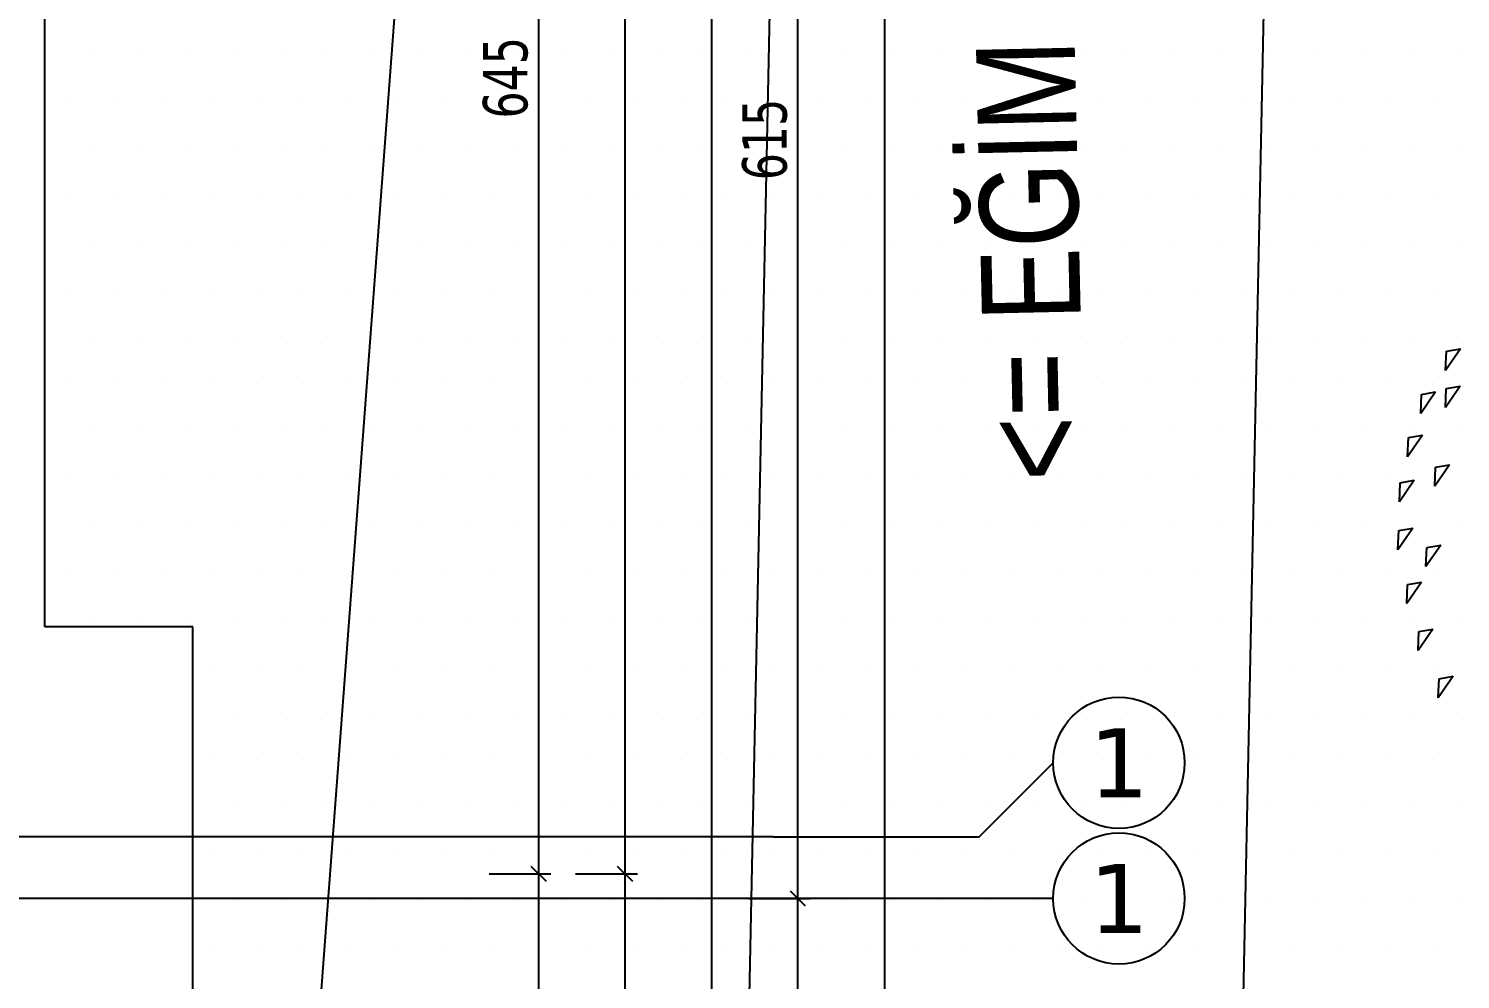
# Model space of a CAD drawing. Header units: millimetres. Extents: x 43168.9 to 43194.6, y -25545.1 to -25543.4.
# Drawn here: x 43172.2066 to 43172.3225, y -25544.4735 to -25544.3964 of the extents above; entities that cross this region are included whole.
import ezdxf
from ezdxf.enums import TextEntityAlignment as Align

# ---------------------------------------------------------------- set-up
doc = ezdxf.new("R2010")
doc.units = ezdxf.units.MM
doc.header["$LTSCALE"] = 200
for name, pattern in [('DASHDOT', [1, 0.5, -0.25, 0, -0.25]), ('DASHDOT2', [0.5, 0.25, -0.125, 0, -0.125]), ('HIDDEN2', [0.1875, 0.125, -0.0625])]:
    doc.linetypes.add(name, pattern=pattern)
doc.layers.add('agac_sgh', color=7, linetype='Continuous', true_color=0x244700)
doc.layers.add('cim_sgh', color=7, linetype='Continuous', true_color=0x248f00)
for name, color, linetype in [('aks_sgh', 5, 'DASHDOT2'), ('izd.tas.alt_sgh', 214, 'HIDDEN2'), ('olcuaks_sgh', 41, 'Continuous'), ('olcudis_sgh', 185, 'Continuous'), ('vaziyet-01_sgh', 33, 'Continuous'), ('yapi-yaklasma_sgh', 41, 'DASHDOT'), ('yazi-genel_sgh', 7, 'Continuous')]:
    doc.layers.add(name, color=color, linetype=linetype)
doc.styles.add('dim', font='VERDANA.TTF', dxfattribs={"width": 0.7})
doc.styles.add('text1', font='VERDANA.TTF')
doc.styles.add('text2', font='arial.ttf')

msp = doc.modelspace()

# ---------------------------------------------------------------- linework, layer by layer
for p, q in [((43172.28956, -25544.45592), (43172.28956, -25544.45592)), ((43172.28956, -25544.46692), (43172.26688, -25544.46692))]:
    msp.add_line(p, q)
at = {"color": 0, "linetype": 'ByBlock', "lineweight": -2}
for p, q in [((43172.24728, -25544.46432), (43172.24848, -25544.46552)), ((43172.24848, -25544.46552), (43172.24728, -25544.46432)), ((43172.25548, -25544.46552), (43172.25428, -25544.46432)), ((43172.25428, -25544.46432), (43172.25548, -25544.46552)), ((43172.26948, -25544.46752), (43172.26828, -25544.46632)), ((43172.26828, -25544.46632), (43172.26948, -25544.46752))]:
    msp.add_line(p, q, dxfattribs=at)
at = {"linetype": 'Continuous'}
for centre in [(43172.29488, -25544.45592), (43172.29488, -25544.46692)]:
    msp.add_circle(centre, 0.00532, dxfattribs=at)
at = {"layer": 'agac_sgh', "color": 0}
for p, q in [((43172.32253, -25544.42238), (43172.32133, -25544.42413)), ((43172.32133, -25544.42413), (43172.3214, -25544.42258)), ((43172.3214, -25544.42258), (43172.32253, -25544.42238)), ((43172.32052, -25544.42587), (43172.31932, -25544.42762)), ((43172.31932, -25544.42762), (43172.31939, -25544.42607)), ((43172.31939, -25544.42607), (43172.32052, -25544.42587)), ((43172.32252, -25544.4254), (43172.32132, -25544.42714)), ((43172.32132, -25544.42714), (43172.32139, -25544.42559)), ((43172.32139, -25544.42559), (43172.32252, -25544.4254)), ((43172.31946, -25544.42939), (43172.31826, -25544.43113)), ((43172.31826, -25544.43113), (43172.31833, -25544.42958)), ((43172.31833, -25544.42958), (43172.31946, -25544.42939)), ((43172.32165, -25544.43178), (43172.32046, -25544.43352)), ((43172.32046, -25544.43352), (43172.32052, -25544.43197)), ((43172.32052, -25544.43197), (43172.32165, -25544.43178)), ((43172.3188, -25544.43303), (43172.3176, -25544.43478)), ((43172.3176, -25544.43478), (43172.31766, -25544.43323)), ((43172.31766, -25544.43323), (43172.3188, -25544.43303)), ((43172.31867, -25544.43692), (43172.31747, -25544.43866)), ((43172.31747, -25544.43866), (43172.31754, -25544.43711)), ((43172.31754, -25544.43711), (43172.31867, -25544.43692)), ((43172.32094, -25544.43828), (43172.31974, -25544.44002)), ((43172.31974, -25544.44002), (43172.31981, -25544.43848)), ((43172.31981, -25544.43848), (43172.32094, -25544.43828)), ((43172.31939, -25544.44128), (43172.31819, -25544.44303)), ((43172.31825, -25544.44148), (43172.31939, -25544.44128)), ((43172.31819, -25544.44303), (43172.31825, -25544.44148)), ((43172.3203, -25544.44509), (43172.31911, -25544.44683)), ((43172.31911, -25544.44683), (43172.31917, -25544.44528)), ((43172.31917, -25544.44528), (43172.3203, -25544.44509)), ((43172.32194, -25544.44891), (43172.32074, -25544.45066)), ((43172.32074, -25544.45066), (43172.32081, -25544.44911)), ((43172.32081, -25544.44911), (43172.32194, -25544.44891))]:
    msp.add_line(p, q, dxfattribs=at)
at = {"layer": 'aks_sgh'}
for p, q in [((43172.28356, -25544.46192), (43172.28956, -25544.45592)), ((43172.26688, -25544.46192), (43171.46488, -25544.46192)), ((43172.26688, -25544.46192), (43172.28356, -25544.46192)), ((43172.26688, -25544.46692), (43171.46488, -25544.46692))]:
    msp.add_line(p, q, dxfattribs=at)
at = {"layer": 'cim_sgh'}
for p, q in [((43172.20791, -25544.39851), (43172.20791, -25544.39851)), ((43172.21172, -25544.39851), (43172.21172, -25544.39851)), ((43172.21553, -25544.39851), (43172.21553, -25544.39851)), ((43172.21934, -25544.39851), (43172.21934, -25544.39851)), ((43172.22315, -25544.39851), (43172.22315, -25544.39851)), ((43172.22696, -25544.39851), (43172.22696, -25544.39851)), ((43172.23077, -25544.39851), (43172.23077, -25544.39851)), ((43172.23458, -25544.39851), (43172.23458, -25544.39851)), ((43172.23839, -25544.39851), (43172.23839, -25544.39851)), ((43172.2422, -25544.39851), (43172.2422, -25544.39851)), ((43172.24601, -25544.39851), (43172.24601, -25544.39851)), ((43172.24982, -25544.39851), (43172.24982, -25544.39851)), ((43172.25363, -25544.39851), (43172.25363, -25544.39851)), ((43172.25744, -25544.39851), (43172.25744, -25544.39851)), ((43172.26125, -25544.39851), (43172.26125, -25544.39851)), ((43172.26506, -25544.39851), (43172.26506, -25544.39851)), ((43172.26887, -25544.39851), (43172.26887, -25544.39851)), ((43172.27268, -25544.39851), (43172.27268, -25544.39851)), ((43172.27649, -25544.39851), (43172.27649, -25544.39851)), ((43172.2803, -25544.39851), (43172.2803, -25544.39851)), ((43172.28411, -25544.39851), (43172.28411, -25544.39851)), ((43172.28792, -25544.39851), (43172.28792, -25544.39851)), ((43172.29173, -25544.39851), (43172.29173, -25544.39851)), ((43172.29554, -25544.39851), (43172.29554, -25544.39851)), ((43172.29935, -25544.39851), (43172.29935, -25544.39851)), ((43172.30316, -25544.39851), (43172.30316, -25544.39851)), ((43172.30697, -25544.39851), (43172.30697, -25544.39851)), ((43172.31078, -25544.39851), (43172.31078, -25544.39851)), ((43172.31459, -25544.39851), (43172.31459, -25544.39851)), ((43172.3184, -25544.39851), (43172.3184, -25544.39851)), ((43172.32221, -25544.39851), (43172.32221, -25544.39851)), ((43172.20982, -25544.40232), (43172.20982, -25544.40232)), ((43172.21363, -25544.40232), (43172.21363, -25544.40232)), ((43172.21744, -25544.40232), (43172.21744, -25544.40232)), ((43172.22125, -25544.40232), (43172.22125, -25544.40232)), ((43172.22506, -25544.40232), (43172.22506, -25544.40232)), ((43172.22887, -25544.40232), (43172.22887, -25544.40232)), ((43172.23268, -25544.40232), (43172.23268, -25544.40232)), ((43172.23649, -25544.40232), (43172.23649, -25544.40232)), ((43172.2403, -25544.40232), (43172.2403, -25544.40232)), ((43172.24411, -25544.40232), (43172.24411, -25544.40232)), ((43172.24792, -25544.40232), (43172.24792, -25544.40232)), ((43172.25173, -25544.40232), (43172.25173, -25544.40232)), ((43172.25554, -25544.40232), (43172.25554, -25544.40232)), ((43172.25935, -25544.40232), (43172.25935, -25544.40232)), ((43172.26316, -25544.40232), (43172.26316, -25544.40232)), ((43172.26697, -25544.40232), (43172.26697, -25544.40232)), ((43172.27078, -25544.40232), (43172.27078, -25544.40232)), ((43172.27459, -25544.40232), (43172.27459, -25544.40232)), ((43172.2784, -25544.40232), (43172.2784, -25544.40232)), ((43172.28221, -25544.40232), (43172.28221, -25544.40232)), ((43172.28602, -25544.40232), (43172.28602, -25544.40232)), ((43172.28983, -25544.40232), (43172.28983, -25544.40232)), ((43172.29364, -25544.40232), (43172.29364, -25544.40232)), ((43172.29745, -25544.40232), (43172.29745, -25544.40232)), ((43172.30126, -25544.40232), (43172.30126, -25544.40232)), ((43172.30507, -25544.40232), (43172.30507, -25544.40232)), ((43172.30888, -25544.40232), (43172.30888, -25544.40232)), ((43172.31269, -25544.40232), (43172.31269, -25544.40232)), ((43172.3165, -25544.40232), (43172.3165, -25544.40232)), ((43172.32031, -25544.40232), (43172.32031, -25544.40232)), ((43172.20791, -25544.40613), (43172.20791, -25544.40613)), ((43172.21172, -25544.40613), (43172.21172, -25544.40613)), ((43172.21553, -25544.40613), (43172.21553, -25544.40613)), ((43172.21934, -25544.40613), (43172.21934, -25544.40613)), ((43172.22315, -25544.40613), (43172.22315, -25544.40613)), ((43172.22696, -25544.40613), (43172.22696, -25544.40613)), ((43172.23077, -25544.40613), (43172.23077, -25544.40613)), ((43172.23458, -25544.40613), (43172.23458, -25544.40613)), ((43172.23839, -25544.40613), (43172.23839, -25544.40613)), ((43172.2422, -25544.40613), (43172.2422, -25544.40613)), ((43172.24601, -25544.40613), (43172.24601, -25544.40613)), ((43172.24982, -25544.40613), (43172.24982, -25544.40613)), ((43172.25363, -25544.40613), (43172.25363, -25544.40613)), ((43172.25744, -25544.40613), (43172.25744, -25544.40613)), ((43172.26125, -25544.40613), (43172.26125, -25544.40613)), ((43172.26506, -25544.40613), (43172.26506, -25544.40613)), ((43172.26887, -25544.40613), (43172.26887, -25544.40613)), ((43172.27268, -25544.40613), (43172.27268, -25544.40613)), ((43172.27649, -25544.40613), (43172.27649, -25544.40613)), ((43172.2803, -25544.40613), (43172.2803, -25544.40613)), ((43172.28411, -25544.40613), (43172.28411, -25544.40613)), ((43172.28792, -25544.40613), (43172.28792, -25544.40613)), ((43172.29173, -25544.40613), (43172.29173, -25544.40613)), ((43172.29554, -25544.40613), (43172.29554, -25544.40613)), ((43172.29935, -25544.40613), (43172.29935, -25544.40613)), ((43172.30316, -25544.40613), (43172.30316, -25544.40613)), ((43172.30697, -25544.40613), (43172.30697, -25544.40613)), ((43172.31078, -25544.40613), (43172.31078, -25544.40613)), ((43172.31459, -25544.40613), (43172.31459, -25544.40613)), ((43172.3184, -25544.40613), (43172.3184, -25544.40613)), ((43172.32221, -25544.40613), (43172.32221, -25544.40613)), ((43172.20982, -25544.40994), (43172.20982, -25544.40994)), ((43172.21363, -25544.40994), (43172.21363, -25544.40994)), ((43172.21744, -25544.40994), (43172.21744, -25544.40994)), ((43172.22125, -25544.40994), (43172.22125, -25544.40994)), ((43172.22506, -25544.40994), (43172.22506, -25544.40994)), ((43172.22887, -25544.40994), (43172.22887, -25544.40994)), ((43172.23268, -25544.40994), (43172.23268, -25544.40994)), ((43172.23649, -25544.40994), (43172.23649, -25544.40994)), ((43172.2403, -25544.40994), (43172.2403, -25544.40994)), ((43172.24411, -25544.40994), (43172.24411, -25544.40994)), ((43172.24792, -25544.40994), (43172.24792, -25544.40994)), ((43172.25173, -25544.40994), (43172.25173, -25544.40994)), ((43172.25554, -25544.40994), (43172.25554, -25544.40994)), ((43172.25935, -25544.40994), (43172.25935, -25544.40994)), ((43172.26316, -25544.40994), (43172.26316, -25544.40994)), ((43172.26697, -25544.40994), (43172.26697, -25544.40994)), ((43172.27078, -25544.40994), (43172.27078, -25544.40994)), ((43172.27459, -25544.40994), (43172.27459, -25544.40994)), ((43172.2784, -25544.40994), (43172.2784, -25544.40994)), ((43172.28221, -25544.40994), (43172.28221, -25544.40994)), ((43172.28602, -25544.40994), (43172.28602, -25544.40994)), ((43172.28983, -25544.40994), (43172.28983, -25544.40994)), ((43172.29364, -25544.40994), (43172.29364, -25544.40994)), ((43172.29745, -25544.40994), (43172.29745, -25544.40994)), ((43172.30126, -25544.40994), (43172.30126, -25544.40994)), ((43172.30507, -25544.40994), (43172.30507, -25544.40994)), ((43172.30888, -25544.40994), (43172.30888, -25544.40994)), ((43172.31269, -25544.40994), (43172.31269, -25544.40994)), ((43172.3165, -25544.40994), (43172.3165, -25544.40994)), ((43172.32031, -25544.40994), (43172.32031, -25544.40994)), ((43172.20791, -25544.41375), (43172.20791, -25544.41375)), ((43172.21172, -25544.41375), (43172.21172, -25544.41375)), ((43172.21553, -25544.41375), (43172.21553, -25544.41375)), ((43172.21934, -25544.41375), (43172.21934, -25544.41375)), ((43172.22315, -25544.41375), (43172.22315, -25544.41375)), ((43172.22696, -25544.41375), (43172.22696, -25544.41375)), ((43172.23077, -25544.41375), (43172.23077, -25544.41375)), ((43172.23458, -25544.41375), (43172.23458, -25544.41375)), ((43172.23839, -25544.41375), (43172.23839, -25544.41375)), ((43172.2422, -25544.41375), (43172.2422, -25544.41375)), ((43172.24601, -25544.41375), (43172.24601, -25544.41375)), ((43172.24982, -25544.41375), (43172.24982, -25544.41375)), ((43172.25363, -25544.41375), (43172.25363, -25544.41375)), ((43172.25744, -25544.41375), (43172.25744, -25544.41375)), ((43172.26125, -25544.41375), (43172.26125, -25544.41375)), ((43172.26506, -25544.41375), (43172.26506, -25544.41375)), ((43172.26887, -25544.41375), (43172.26887, -25544.41375)), ((43172.27268, -25544.41375), (43172.27268, -25544.41375)), ((43172.27649, -25544.41375), (43172.27649, -25544.41375)), ((43172.2803, -25544.41375), (43172.2803, -25544.41375)), ((43172.28411, -25544.41375), (43172.28411, -25544.41375)), ((43172.28792, -25544.41375), (43172.28792, -25544.41375)), ((43172.29173, -25544.41375), (43172.29173, -25544.41375)), ((43172.29554, -25544.41375), (43172.29554, -25544.41375)), ((43172.29935, -25544.41375), (43172.29935, -25544.41375)), ((43172.30316, -25544.41375), (43172.30316, -25544.41375)), ((43172.30697, -25544.41375), (43172.30697, -25544.41375)), ((43172.31078, -25544.41375), (43172.31078, -25544.41375)), ((43172.31459, -25544.41375), (43172.31459, -25544.41375)), ((43172.3184, -25544.41375), (43172.3184, -25544.41375)), ((43172.32221, -25544.41375), (43172.32221, -25544.41375)), ((43172.20982, -25544.41756), (43172.20982, -25544.41756)), ((43172.21363, -25544.41756), (43172.21363, -25544.41756)), ((43172.21744, -25544.41756), (43172.21744, -25544.41756)), ((43172.22125, -25544.41756), (43172.22125, -25544.41756)), ((43172.22506, -25544.41756), (43172.22506, -25544.41756)), ((43172.22887, -25544.41756), (43172.22887, -25544.41756)), ((43172.23268, -25544.41756), (43172.23268, -25544.41756)), ((43172.23649, -25544.41756), (43172.23649, -25544.41756)), ((43172.2403, -25544.41756), (43172.2403, -25544.41756)), ((43172.24411, -25544.41756), (43172.24411, -25544.41756)), ((43172.24792, -25544.41756), (43172.24792, -25544.41756)), ((43172.25173, -25544.41756), (43172.25173, -25544.41756)), ((43172.25554, -25544.41756), (43172.25554, -25544.41756)), ((43172.25935, -25544.41756), (43172.25935, -25544.41756)), ((43172.26316, -25544.41756), (43172.26316, -25544.41756)), ((43172.26697, -25544.41756), (43172.26697, -25544.41756)), ((43172.27078, -25544.41756), (43172.27078, -25544.41756)), ((43172.27459, -25544.41756), (43172.27459, -25544.41756)), ((43172.2784, -25544.41756), (43172.2784, -25544.41756)), ((43172.28221, -25544.41756), (43172.28221, -25544.41756)), ((43172.28602, -25544.41756), (43172.28602, -25544.41756)), ((43172.28983, -25544.41756), (43172.28983, -25544.41756)), ((43172.29364, -25544.41756), (43172.29364, -25544.41756)), ((43172.29745, -25544.41756), (43172.29745, -25544.41756)), ((43172.30126, -25544.41756), (43172.30126, -25544.41756)), ((43172.30507, -25544.41756), (43172.30507, -25544.41756)), ((43172.30888, -25544.41756), (43172.30888, -25544.41756)), ((43172.31269, -25544.41756), (43172.31269, -25544.41756)), ((43172.3165, -25544.41756), (43172.3165, -25544.41756)), ((43172.32031, -25544.41756), (43172.32031, -25544.41756)), ((43172.20791, -25544.42137), (43172.20791, -25544.42137)), ((43172.21172, -25544.42137), (43172.21172, -25544.42137)), ((43172.21553, -25544.42137), (43172.21553, -25544.42137)), ((43172.21934, -25544.42137), (43172.21934, -25544.42137)), ((43172.22315, -25544.42137), (43172.22315, -25544.42137)), ((43172.22696, -25544.42137), (43172.22696, -25544.42137)), ((43172.23077, -25544.42137), (43172.23077, -25544.42137)), ((43172.23458, -25544.42137), (43172.23458, -25544.42137)), ((43172.23839, -25544.42137), (43172.23839, -25544.42137)), ((43172.2422, -25544.42137), (43172.2422, -25544.42137)), ((43172.24601, -25544.42137), (43172.24601, -25544.42137)), ((43172.24982, -25544.42137), (43172.24982, -25544.42137)), ((43172.25363, -25544.42137), (43172.25363, -25544.42137)), ((43172.25744, -25544.42137), (43172.25744, -25544.42137)), ((43172.26125, -25544.42137), (43172.26125, -25544.42137)), ((43172.26506, -25544.42137), (43172.26506, -25544.42137)), ((43172.26887, -25544.42137), (43172.26887, -25544.42137)), ((43172.27268, -25544.42137), (43172.27268, -25544.42137)), ((43172.27649, -25544.42137), (43172.27649, -25544.42137)), ((43172.2803, -25544.42137), (43172.2803, -25544.42137)), ((43172.28411, -25544.42137), (43172.28411, -25544.42137)), ((43172.28792, -25544.42137), (43172.28792, -25544.42137)), ((43172.29173, -25544.42137), (43172.29173, -25544.42137)), ((43172.29554, -25544.42137), (43172.29554, -25544.42137)), ((43172.29935, -25544.42137), (43172.29935, -25544.42137)), ((43172.30316, -25544.42137), (43172.30316, -25544.42137)), ((43172.30697, -25544.42137), (43172.30697, -25544.42137)), ((43172.31078, -25544.42137), (43172.31078, -25544.42137)), ((43172.31459, -25544.42137), (43172.31459, -25544.42137)), ((43172.3184, -25544.42137), (43172.3184, -25544.42137)), ((43172.32221, -25544.42137), (43172.32221, -25544.42137)), ((43172.20982, -25544.42518), (43172.20982, -25544.42518)), ((43172.21363, -25544.42518), (43172.21363, -25544.42518)), ((43172.21744, -25544.42518), (43172.21744, -25544.42518)), ((43172.22125, -25544.42518), (43172.22125, -25544.42518)), ((43172.22506, -25544.42518), (43172.22506, -25544.42518)), ((43172.22887, -25544.42518), (43172.22887, -25544.42518)), ((43172.23268, -25544.42518), (43172.23268, -25544.42518)), ((43172.23649, -25544.42518), (43172.23649, -25544.42518)), ((43172.2403, -25544.42518), (43172.2403, -25544.42518)), ((43172.24411, -25544.42518), (43172.24411, -25544.42518)), ((43172.24792, -25544.42518), (43172.24792, -25544.42518)), ((43172.25173, -25544.42518), (43172.25173, -25544.42518)), ((43172.25554, -25544.42518), (43172.25554, -25544.42518)), ((43172.25935, -25544.42518), (43172.25935, -25544.42518)), ((43172.26316, -25544.42518), (43172.26316, -25544.42518)), ((43172.26697, -25544.42518), (43172.26697, -25544.42518)), ((43172.27078, -25544.42518), (43172.27078, -25544.42518)), ((43172.27459, -25544.42518), (43172.27459, -25544.42518)), ((43172.2784, -25544.42518), (43172.2784, -25544.42518)), ((43172.28221, -25544.42518), (43172.28221, -25544.42518)), ((43172.28602, -25544.42518), (43172.28602, -25544.42518)), ((43172.28983, -25544.42518), (43172.28983, -25544.42518)), ((43172.29364, -25544.42518), (43172.29364, -25544.42518)), ((43172.29745, -25544.42518), (43172.29745, -25544.42518)), ((43172.30126, -25544.42518), (43172.30126, -25544.42518)), ((43172.30507, -25544.42518), (43172.30507, -25544.42518)), ((43172.30888, -25544.42518), (43172.30888, -25544.42518)), ((43172.31269, -25544.42518), (43172.31269, -25544.42518)), ((43172.3165, -25544.42518), (43172.3165, -25544.42518)), ((43172.32031, -25544.42518), (43172.32031, -25544.42518)), ((43172.20791, -25544.42899), (43172.20791, -25544.42899)), ((43172.21172, -25544.42899), (43172.21172, -25544.42899)), ((43172.21553, -25544.42899), (43172.21553, -25544.42899)), ((43172.21934, -25544.42899), (43172.21934, -25544.42899)), ((43172.22315, -25544.42899), (43172.22315, -25544.42899)), ((43172.22696, -25544.42899), (43172.22696, -25544.42899)), ((43172.23077, -25544.42899), (43172.23077, -25544.42899)), ((43172.23458, -25544.42899), (43172.23458, -25544.42899)), ((43172.23839, -25544.42899), (43172.23839, -25544.42899)), ((43172.2422, -25544.42899), (43172.2422, -25544.42899)), ((43172.24601, -25544.42899), (43172.24601, -25544.42899)), ((43172.24982, -25544.42899), (43172.24982, -25544.42899)), ((43172.25363, -25544.42899), (43172.25363, -25544.42899)), ((43172.25744, -25544.42899), (43172.25744, -25544.42899)), ((43172.26125, -25544.42899), (43172.26125, -25544.42899)), ((43172.26506, -25544.42899), (43172.26506, -25544.42899)), ((43172.26887, -25544.42899), (43172.26887, -25544.42899)), ((43172.27268, -25544.42899), (43172.27268, -25544.42899)), ((43172.27649, -25544.42899), (43172.27649, -25544.42899)), ((43172.2803, -25544.42899), (43172.2803, -25544.42899)), ((43172.28411, -25544.42899), (43172.28411, -25544.42899)), ((43172.28792, -25544.42899), (43172.28792, -25544.42899)), ((43172.29173, -25544.42899), (43172.29173, -25544.42899)), ((43172.29554, -25544.42899), (43172.29554, -25544.42899)), ((43172.29935, -25544.42899), (43172.29935, -25544.42899)), ((43172.30316, -25544.42899), (43172.30316, -25544.42899)), ((43172.30697, -25544.42899), (43172.30697, -25544.42899)), ((43172.31078, -25544.42899), (43172.31078, -25544.42899)), ((43172.31459, -25544.42899), (43172.31459, -25544.42899)), ((43172.3184, -25544.42899), (43172.3184, -25544.42899)), ((43172.32221, -25544.42899), (43172.32221, -25544.42899)), ((43172.20982, -25544.4328), (43172.20982, -25544.4328)), ((43172.21363, -25544.4328), (43172.21363, -25544.4328)), ((43172.21744, -25544.4328), (43172.21744, -25544.4328)), ((43172.22125, -25544.4328), (43172.22125, -25544.4328)), ((43172.22506, -25544.4328), (43172.22506, -25544.4328)), ((43172.22887, -25544.4328), (43172.22887, -25544.4328)), ((43172.23268, -25544.4328), (43172.23268, -25544.4328)), ((43172.23649, -25544.4328), (43172.23649, -25544.4328)), ((43172.2403, -25544.4328), (43172.2403, -25544.4328)), ((43172.24411, -25544.4328), (43172.24411, -25544.4328)), ((43172.24792, -25544.4328), (43172.24792, -25544.4328)), ((43172.25173, -25544.4328), (43172.25173, -25544.4328)), ((43172.25554, -25544.4328), (43172.25554, -25544.4328)), ((43172.25935, -25544.4328), (43172.25935, -25544.4328)), ((43172.26316, -25544.4328), (43172.26316, -25544.4328)), ((43172.26697, -25544.4328), (43172.26697, -25544.4328)), ((43172.27078, -25544.4328), (43172.27078, -25544.4328)), ((43172.27459, -25544.4328), (43172.27459, -25544.4328)), ((43172.2784, -25544.4328), (43172.2784, -25544.4328)), ((43172.28221, -25544.4328), (43172.28221, -25544.4328)), ((43172.28602, -25544.4328), (43172.28602, -25544.4328)), ((43172.28983, -25544.4328), (43172.28983, -25544.4328)), ((43172.29364, -25544.4328), (43172.29364, -25544.4328)), ((43172.29745, -25544.4328), (43172.29745, -25544.4328)), ((43172.30126, -25544.4328), (43172.30126, -25544.4328)), ((43172.30507, -25544.4328), (43172.30507, -25544.4328)), ((43172.30888, -25544.4328), (43172.30888, -25544.4328)), ((43172.31269, -25544.4328), (43172.31269, -25544.4328)), ((43172.3165, -25544.4328), (43172.3165, -25544.4328)), ((43172.32031, -25544.4328), (43172.32031, -25544.4328)), ((43172.20791, -25544.43661), (43172.20791, -25544.43661)), ((43172.21172, -25544.43661), (43172.21172, -25544.43661)), ((43172.21553, -25544.43661), (43172.21553, -25544.43661)), ((43172.21934, -25544.43661), (43172.21934, -25544.43661)), ((43172.22315, -25544.43661), (43172.22315, -25544.43661)), ((43172.22696, -25544.43661), (43172.22696, -25544.43661)), ((43172.23077, -25544.43661), (43172.23077, -25544.43661)), ((43172.23458, -25544.43661), (43172.23458, -25544.43661)), ((43172.23839, -25544.43661), (43172.23839, -25544.43661)), ((43172.2422, -25544.43661), (43172.2422, -25544.43661)), ((43172.24601, -25544.43661), (43172.24601, -25544.43661)), ((43172.24982, -25544.43661), (43172.24982, -25544.43661)), ((43172.25363, -25544.43661), (43172.25363, -25544.43661)), ((43172.25744, -25544.43661), (43172.25744, -25544.43661)), ((43172.26125, -25544.43661), (43172.26125, -25544.43661)), ((43172.26506, -25544.43661), (43172.26506, -25544.43661)), ((43172.26887, -25544.43661), (43172.26887, -25544.43661)), ((43172.27268, -25544.43661), (43172.27268, -25544.43661)), ((43172.27649, -25544.43661), (43172.27649, -25544.43661)), ((43172.2803, -25544.43661), (43172.2803, -25544.43661)), ((43172.28411, -25544.43661), (43172.28411, -25544.43661)), ((43172.28792, -25544.43661), (43172.28792, -25544.43661)), ((43172.29173, -25544.43661), (43172.29173, -25544.43661)), ((43172.29554, -25544.43661), (43172.29554, -25544.43661)), ((43172.29935, -25544.43661), (43172.29935, -25544.43661)), ((43172.30316, -25544.43661), (43172.30316, -25544.43661)), ((43172.30697, -25544.43661), (43172.30697, -25544.43661)), ((43172.31078, -25544.43661), (43172.31078, -25544.43661)), ((43172.31459, -25544.43661), (43172.31459, -25544.43661)), ((43172.3184, -25544.43661), (43172.3184, -25544.43661)), ((43172.32221, -25544.43661), (43172.32221, -25544.43661)), ((43172.20982, -25544.44042), (43172.20982, -25544.44042)), ((43172.21363, -25544.44042), (43172.21363, -25544.44042)), ((43172.21744, -25544.44042), (43172.21744, -25544.44042)), ((43172.22125, -25544.44042), (43172.22125, -25544.44042)), ((43172.22506, -25544.44042), (43172.22506, -25544.44042)), ((43172.22887, -25544.44042), (43172.22887, -25544.44042)), ((43172.23268, -25544.44042), (43172.23268, -25544.44042)), ((43172.23649, -25544.44042), (43172.23649, -25544.44042)), ((43172.2403, -25544.44042), (43172.2403, -25544.44042)), ((43172.24411, -25544.44042), (43172.24411, -25544.44042)), ((43172.24792, -25544.44042), (43172.24792, -25544.44042)), ((43172.25173, -25544.44042), (43172.25173, -25544.44042)), ((43172.25554, -25544.44042), (43172.25554, -25544.44042)), ((43172.25935, -25544.44042), (43172.25935, -25544.44042)), ((43172.26316, -25544.44042), (43172.26316, -25544.44042)), ((43172.26697, -25544.44042), (43172.26697, -25544.44042)), ((43172.27078, -25544.44042), (43172.27078, -25544.44042)), ((43172.27459, -25544.44042), (43172.27459, -25544.44042)), ((43172.2784, -25544.44042), (43172.2784, -25544.44042)), ((43172.28221, -25544.44042), (43172.28221, -25544.44042)), ((43172.28602, -25544.44042), (43172.28602, -25544.44042)), ((43172.28983, -25544.44042), (43172.28983, -25544.44042)), ((43172.29364, -25544.44042), (43172.29364, -25544.44042)), ((43172.29745, -25544.44042), (43172.29745, -25544.44042)), ((43172.30126, -25544.44042), (43172.30126, -25544.44042)), ((43172.30507, -25544.44042), (43172.30507, -25544.44042)), ((43172.30888, -25544.44042), (43172.30888, -25544.44042)), ((43172.31269, -25544.44042), (43172.31269, -25544.44042)), ((43172.3165, -25544.44042), (43172.3165, -25544.44042)), ((43172.32031, -25544.44042), (43172.32031, -25544.44042)), ((43172.20791, -25544.44423), (43172.20791, -25544.44423)), ((43172.21172, -25544.44423), (43172.21172, -25544.44423)), ((43172.21553, -25544.44423), (43172.21553, -25544.44423)), ((43172.21934, -25544.44423), (43172.21934, -25544.44423)), ((43172.22315, -25544.44423), (43172.22315, -25544.44423)), ((43172.22696, -25544.44423), (43172.22696, -25544.44423)), ((43172.23077, -25544.44423), (43172.23077, -25544.44423)), ((43172.23458, -25544.44423), (43172.23458, -25544.44423)), ((43172.23839, -25544.44423), (43172.23839, -25544.44423)), ((43172.2422, -25544.44423), (43172.2422, -25544.44423)), ((43172.24601, -25544.44423), (43172.24601, -25544.44423)), ((43172.24982, -25544.44423), (43172.24982, -25544.44423)), ((43172.25363, -25544.44423), (43172.25363, -25544.44423)), ((43172.25744, -25544.44423), (43172.25744, -25544.44423)), ((43172.26125, -25544.44423), (43172.26125, -25544.44423)), ((43172.26506, -25544.44423), (43172.26506, -25544.44423)), ((43172.26887, -25544.44423), (43172.26887, -25544.44423)), ((43172.27268, -25544.44423), (43172.27268, -25544.44423)), ((43172.27649, -25544.44423), (43172.27649, -25544.44423)), ((43172.2803, -25544.44423), (43172.2803, -25544.44423)), ((43172.28411, -25544.44423), (43172.28411, -25544.44423)), ((43172.28792, -25544.44423), (43172.28792, -25544.44423)), ((43172.29173, -25544.44423), (43172.29173, -25544.44423)), ((43172.29554, -25544.44423), (43172.29554, -25544.44423)), ((43172.29935, -25544.44423), (43172.29935, -25544.44423)), ((43172.30316, -25544.44423), (43172.30316, -25544.44423)), ((43172.30697, -25544.44423), (43172.30697, -25544.44423)), ((43172.31078, -25544.44423), (43172.31078, -25544.44423)), ((43172.31459, -25544.44423), (43172.31459, -25544.44423)), ((43172.3184, -25544.44423), (43172.3184, -25544.44423)), ((43172.32221, -25544.44423), (43172.32221, -25544.44423)), ((43172.22125, -25544.44804), (43172.22125, -25544.44804)), ((43172.22506, -25544.44804), (43172.22506, -25544.44804)), ((43172.22887, -25544.44804), (43172.22887, -25544.44804)), ((43172.23268, -25544.44804), (43172.23268, -25544.44804)), ((43172.23649, -25544.44804), (43172.23649, -25544.44804)), ((43172.2403, -25544.44804), (43172.2403, -25544.44804)), ((43172.24411, -25544.44804), (43172.24411, -25544.44804)), ((43172.24792, -25544.44804), (43172.24792, -25544.44804)), ((43172.25173, -25544.44804), (43172.25173, -25544.44804)), ((43172.25554, -25544.44804), (43172.25554, -25544.44804)), ((43172.25935, -25544.44804), (43172.25935, -25544.44804)), ((43172.26316, -25544.44804), (43172.26316, -25544.44804)), ((43172.26697, -25544.44804), (43172.26697, -25544.44804)), ((43172.27078, -25544.44804), (43172.27078, -25544.44804)), ((43172.27459, -25544.44804), (43172.27459, -25544.44804)), ((43172.2784, -25544.44804), (43172.2784, -25544.44804)), ((43172.28221, -25544.44804), (43172.28221, -25544.44804)), ((43172.28602, -25544.44804), (43172.28602, -25544.44804)), ((43172.28983, -25544.44804), (43172.28983, -25544.44804)), ((43172.29364, -25544.44804), (43172.29364, -25544.44804)), ((43172.29745, -25544.44804), (43172.29745, -25544.44804)), ((43172.30126, -25544.44804), (43172.30126, -25544.44804)), ((43172.30507, -25544.44804), (43172.30507, -25544.44804)), ((43172.30888, -25544.44804), (43172.30888, -25544.44804)), ((43172.31269, -25544.44804), (43172.31269, -25544.44804)), ((43172.3165, -25544.44804), (43172.3165, -25544.44804)), ((43172.32031, -25544.44804), (43172.32031, -25544.44804)), ((43172.22315, -25544.45185), (43172.22315, -25544.45185)), ((43172.22696, -25544.45185), (43172.22696, -25544.45185)), ((43172.23077, -25544.45185), (43172.23077, -25544.45185)), ((43172.23458, -25544.45185), (43172.23458, -25544.45185)), ((43172.23839, -25544.45185), (43172.23839, -25544.45185)), ((43172.2422, -25544.45185), (43172.2422, -25544.45185)), ((43172.24601, -25544.45185), (43172.24601, -25544.45185)), ((43172.24982, -25544.45185), (43172.24982, -25544.45185)), ((43172.25363, -25544.45185), (43172.25363, -25544.45185)), ((43172.25744, -25544.45185), (43172.25744, -25544.45185)), ((43172.26125, -25544.45185), (43172.26125, -25544.45185)), ((43172.26506, -25544.45185), (43172.26506, -25544.45185)), ((43172.26887, -25544.45185), (43172.26887, -25544.45185)), ((43172.27268, -25544.45185), (43172.27268, -25544.45185)), ((43172.27649, -25544.45185), (43172.27649, -25544.45185)), ((43172.2803, -25544.45185), (43172.2803, -25544.45185)), ((43172.28411, -25544.45185), (43172.28411, -25544.45185)), ((43172.28792, -25544.45185), (43172.28792, -25544.45185)), ((43172.29173, -25544.45185), (43172.29173, -25544.45185)), ((43172.29554, -25544.45185), (43172.29554, -25544.45185)), ((43172.29935, -25544.45185), (43172.29935, -25544.45185)), ((43172.30316, -25544.45185), (43172.30316, -25544.45185)), ((43172.30697, -25544.45185), (43172.30697, -25544.45185)), ((43172.31078, -25544.45185), (43172.31078, -25544.45185)), ((43172.31459, -25544.45185), (43172.31459, -25544.45185)), ((43172.3184, -25544.45185), (43172.3184, -25544.45185)), ((43172.32221, -25544.45185), (43172.32221, -25544.45185)), ((43172.22125, -25544.45566), (43172.22125, -25544.45566)), ((43172.22506, -25544.45566), (43172.22506, -25544.45566)), ((43172.22887, -25544.45566), (43172.22887, -25544.45566)), ((43172.23268, -25544.45566), (43172.23268, -25544.45566)), ((43172.23649, -25544.45566), (43172.23649, -25544.45566)), ((43172.2403, -25544.45566), (43172.2403, -25544.45566)), ((43172.24411, -25544.45566), (43172.24411, -25544.45566)), ((43172.24792, -25544.45566), (43172.24792, -25544.45566)), ((43172.25173, -25544.45566), (43172.25173, -25544.45566)), ((43172.25554, -25544.45566), (43172.25554, -25544.45566)), ((43172.25935, -25544.45566), (43172.25935, -25544.45566)), ((43172.26316, -25544.45566), (43172.26316, -25544.45566)), ((43172.26697, -25544.45566), (43172.26697, -25544.45566)), ((43172.27078, -25544.45566), (43172.27078, -25544.45566)), ((43172.27459, -25544.45566), (43172.27459, -25544.45566)), ((43172.2784, -25544.45566), (43172.2784, -25544.45566)), ((43172.28221, -25544.45566), (43172.28221, -25544.45566)), ((43172.28602, -25544.45566), (43172.28602, -25544.45566)), ((43172.28983, -25544.45566), (43172.28983, -25544.45566)), ((43172.29364, -25544.45566), (43172.29364, -25544.45566)), ((43172.29745, -25544.45566), (43172.29745, -25544.45566)), ((43172.30126, -25544.45566), (43172.30126, -25544.45566)), ((43172.30507, -25544.45566), (43172.30507, -25544.45566)), ((43172.30888, -25544.45566), (43172.30888, -25544.45566)), ((43172.31269, -25544.45566), (43172.31269, -25544.45566)), ((43172.3165, -25544.45566), (43172.3165, -25544.45566)), ((43172.32031, -25544.45566), (43172.32031, -25544.45566)), ((43172.22315, -25544.45947), (43172.22315, -25544.45947)), ((43172.22696, -25544.45947), (43172.22696, -25544.45947)), ((43172.23077, -25544.45947), (43172.23077, -25544.45947)), ((43172.23458, -25544.45947), (43172.23458, -25544.45947)), ((43172.23839, -25544.45947), (43172.23839, -25544.45947)), ((43172.2422, -25544.45947), (43172.2422, -25544.45947)), ((43172.24601, -25544.45947), (43172.24601, -25544.45947)), ((43172.24982, -25544.45947), (43172.24982, -25544.45947)), ((43172.25363, -25544.45947), (43172.25363, -25544.45947)), ((43172.25744, -25544.45947), (43172.25744, -25544.45947)), ((43172.26125, -25544.45947), (43172.26125, -25544.45947)), ((43172.26506, -25544.45947), (43172.26506, -25544.45947)), ((43172.26887, -25544.45947), (43172.26887, -25544.45947)), ((43172.27268, -25544.45947), (43172.27268, -25544.45947)), ((43172.27649, -25544.45947), (43172.27649, -25544.45947)), ((43172.2803, -25544.45947), (43172.2803, -25544.45947)), ((43172.28411, -25544.45947), (43172.28411, -25544.45947)), ((43172.28792, -25544.45947), (43172.28792, -25544.45947)), ((43172.29173, -25544.45947), (43172.29173, -25544.45947)), ((43172.29554, -25544.45947), (43172.29554, -25544.45947)), ((43172.29935, -25544.45947), (43172.29935, -25544.45947)), ((43172.30316, -25544.45947), (43172.30316, -25544.45947)), ((43172.30697, -25544.45947), (43172.30697, -25544.45947)), ((43172.31078, -25544.45947), (43172.31078, -25544.45947)), ((43172.31459, -25544.45947), (43172.31459, -25544.45947)), ((43172.3184, -25544.45947), (43172.3184, -25544.45947)), ((43172.32221, -25544.45947), (43172.32221, -25544.45947)), ((43172.22125, -25544.46328), (43172.22125, -25544.46328)), ((43172.22506, -25544.46328), (43172.22506, -25544.46328)), ((43172.22887, -25544.46328), (43172.22887, -25544.46328)), ((43172.23268, -25544.46328), (43172.23268, -25544.46328)), ((43172.23649, -25544.46328), (43172.23649, -25544.46328)), ((43172.2403, -25544.46328), (43172.2403, -25544.46328)), ((43172.24411, -25544.46328), (43172.24411, -25544.46328)), ((43172.24792, -25544.46328), (43172.24792, -25544.46328)), ((43172.25173, -25544.46328), (43172.25173, -25544.46328)), ((43172.25554, -25544.46328), (43172.25554, -25544.46328)), ((43172.25935, -25544.46328), (43172.25935, -25544.46328)), ((43172.26316, -25544.46328), (43172.26316, -25544.46328)), ((43172.26697, -25544.46328), (43172.26697, -25544.46328)), ((43172.27078, -25544.46328), (43172.27078, -25544.46328)), ((43172.27459, -25544.46328), (43172.27459, -25544.46328)), ((43172.2784, -25544.46328), (43172.2784, -25544.46328)), ((43172.28221, -25544.46328), (43172.28221, -25544.46328)), ((43172.28602, -25544.46328), (43172.28602, -25544.46328)), ((43172.28983, -25544.46328), (43172.28983, -25544.46328)), ((43172.29364, -25544.46328), (43172.29364, -25544.46328)), ((43172.29745, -25544.46328), (43172.29745, -25544.46328)), ((43172.30126, -25544.46328), (43172.30126, -25544.46328)), ((43172.30507, -25544.46328), (43172.30507, -25544.46328)), ((43172.30888, -25544.46328), (43172.30888, -25544.46328)), ((43172.31269, -25544.46328), (43172.31269, -25544.46328)), ((43172.3165, -25544.46328), (43172.3165, -25544.46328)), ((43172.32031, -25544.46328), (43172.32031, -25544.46328)), ((43172.22315, -25544.46709), (43172.22315, -25544.46709)), ((43172.22696, -25544.46709), (43172.22696, -25544.46709)), ((43172.23077, -25544.46709), (43172.23077, -25544.46709)), ((43172.23458, -25544.46709), (43172.23458, -25544.46709)), ((43172.23839, -25544.46709), (43172.23839, -25544.46709)), ((43172.2422, -25544.46709), (43172.2422, -25544.46709)), ((43172.24601, -25544.46709), (43172.24601, -25544.46709)), ((43172.24982, -25544.46709), (43172.24982, -25544.46709)), ((43172.25363, -25544.46709), (43172.25363, -25544.46709)), ((43172.25744, -25544.46709), (43172.25744, -25544.46709)), ((43172.26125, -25544.46709), (43172.26125, -25544.46709)), ((43172.26506, -25544.46709), (43172.26506, -25544.46709)), ((43172.26887, -25544.46709), (43172.26887, -25544.46709)), ((43172.27268, -25544.46709), (43172.27268, -25544.46709)), ((43172.27649, -25544.46709), (43172.27649, -25544.46709)), ((43172.2803, -25544.46709), (43172.2803, -25544.46709)), ((43172.28411, -25544.46709), (43172.28411, -25544.46709)), ((43172.28792, -25544.46709), (43172.28792, -25544.46709)), ((43172.29173, -25544.46709), (43172.29173, -25544.46709)), ((43172.29554, -25544.46709), (43172.29554, -25544.46709)), ((43172.29935, -25544.46709), (43172.29935, -25544.46709)), ((43172.30316, -25544.46709), (43172.30316, -25544.46709)), ((43172.30697, -25544.46709), (43172.30697, -25544.46709)), ((43172.31078, -25544.46709), (43172.31078, -25544.46709)), ((43172.31459, -25544.46709), (43172.31459, -25544.46709)), ((43172.3184, -25544.46709), (43172.3184, -25544.46709)), ((43172.32221, -25544.46709), (43172.32221, -25544.46709)), ((43172.22125, -25544.4709), (43172.22125, -25544.4709)), ((43172.22506, -25544.4709), (43172.22506, -25544.4709)), ((43172.22887, -25544.4709), (43172.22887, -25544.4709)), ((43172.23268, -25544.4709), (43172.23268, -25544.4709)), ((43172.23649, -25544.4709), (43172.23649, -25544.4709)), ((43172.2403, -25544.4709), (43172.2403, -25544.4709)), ((43172.24411, -25544.4709), (43172.24411, -25544.4709)), ((43172.24792, -25544.4709), (43172.24792, -25544.4709)), ((43172.25173, -25544.4709), (43172.25173, -25544.4709)), ((43172.25554, -25544.4709), (43172.25554, -25544.4709)), ((43172.25935, -25544.4709), (43172.25935, -25544.4709)), ((43172.26316, -25544.4709), (43172.26316, -25544.4709)), ((43172.26697, -25544.4709), (43172.26697, -25544.4709)), ((43172.27078, -25544.4709), (43172.27078, -25544.4709)), ((43172.27459, -25544.4709), (43172.27459, -25544.4709)), ((43172.2784, -25544.4709), (43172.2784, -25544.4709)), ((43172.28221, -25544.4709), (43172.28221, -25544.4709)), ((43172.28602, -25544.4709), (43172.28602, -25544.4709)), ((43172.28983, -25544.4709), (43172.28983, -25544.4709)), ((43172.29364, -25544.4709), (43172.29364, -25544.4709)), ((43172.29745, -25544.4709), (43172.29745, -25544.4709)), ((43172.30126, -25544.4709), (43172.30126, -25544.4709)), ((43172.30507, -25544.4709), (43172.30507, -25544.4709)), ((43172.30888, -25544.4709), (43172.30888, -25544.4709)), ((43172.31269, -25544.4709), (43172.31269, -25544.4709)), ((43172.3165, -25544.4709), (43172.3165, -25544.4709)), ((43172.32031, -25544.4709), (43172.32031, -25544.4709))]:
    msp.add_line(p, q, dxfattribs=at)
at = {"layer": 'izd.tas.alt_sgh'}
msp.add_line((43172.31781, -25543.84544), (43172.29897, -25544.76771), dxfattribs=at)
at = {"layer": 'olcuaks_sgh'}
for p, q in [((43172.27588, -25543.83767), (43172.27588, -25544.55117)), ((43172.26888, -25544.46717), (43172.26888, -25544.34367)), ((43172.26488, -25544.46692), (43172.26988, -25544.46692)), ((43172.26488, -25544.46692), (43172.26988, -25544.46692)), ((43172.26888, -25544.54917), (43172.26888, -25544.46667))]:
    msp.add_line(p, q, dxfattribs=at)
at = {"layer": 'olcudis_sgh'}
for p, q in [((43172.25488, -25544.46517), (43172.25488, -25543.83767)), ((43172.26188, -25543.83767), (43172.26188, -25544.55117)), ((43172.24788, -25544.33567), (43172.24788, -25544.46517)), ((43172.24388, -25544.46492), (43172.24888, -25544.46492)), ((43172.24388, -25544.46492), (43172.24888, -25544.46492)), ((43172.24788, -25544.46467), (43172.24788, -25544.55117)), ((43172.25088, -25544.46492), (43172.25588, -25544.46492)), ((43172.25088, -25544.46492), (43172.25588, -25544.46492)), ((43172.25488, -25544.55117), (43172.25488, -25544.46467))]:
    msp.add_line(p, q, dxfattribs=at)
at = {"layer": 'vaziyet-01_sgh'}
for p, q in [((43172.20788, -25544.44492), (43172.20788, -25543.81792)), ((43172.20806, -25544.76988), (43172.27777, -25543.84307)), ((43172.21988, -25544.44492), (43172.20788, -25544.44492)), ((43172.21988, -25544.57092), (43172.21988, -25544.44492))]:
    msp.add_line(p, q, dxfattribs=at)
at = {"layer": 'yapi-yaklasma_sgh'}
msp.add_line((43172.26857, -25544.29733), (43172.25894, -25544.76867), dxfattribs=at)
msp.add_line((43172.26857, -25544.29733), (43172.25894, -25544.76867), dxfattribs=at)

# ---------------------------------------------------------------- texts
at = {"linetype": 'Continuous', "style": 'text1'}
for p in [(43172.29488, -25544.45592), (43172.29488, -25544.46692)]:
    msp.add_attdef('1', text='', height=0.0056, dxfattribs=at).set_placement(p, align=Align.MIDDLE)
at = {"layer": 'olcuaks_sgh', "color": 2, "style": 'dim', "width": 0.7}
msp.add_text('615', height=0.0036, rotation=90, dxfattribs=at).set_placement((43172.26797, -25544.40872))
at = {"layer": 'olcudis_sgh', "color": 2, "style": 'dim', "width": 0.7}
msp.add_text('645', height=0.0036, rotation=90, dxfattribs=at).set_placement((43172.24697, -25544.40372))
at = {"layer": 'yazi-genel_sgh', "style": 'text2', "width": 0.8}
msp.add_text('<= EĞİM %%%3', height=0.008, rotation=91.2686, dxfattribs=at).set_placement((43172.29208, -25544.43301))

doc.saveas('drawing.dxf')
